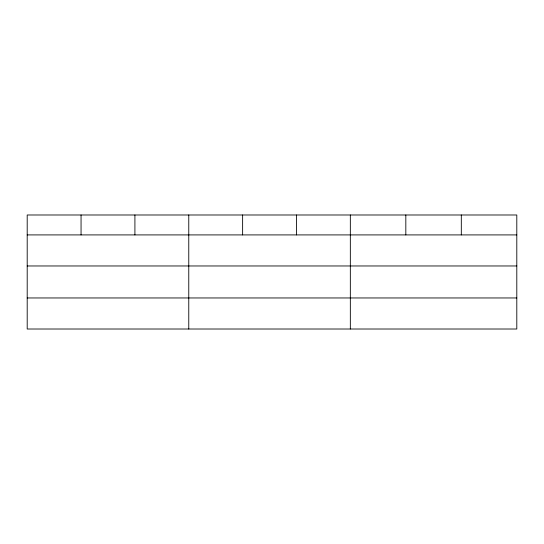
<?xml version="1.0" encoding="UTF-8"?>
<svg xmlns="http://www.w3.org/2000/svg" width="544" height="544" viewBox="0 0 544 544"><rect width="100%" height="100%" fill="white"/><g stroke="black" fill="none" stroke-linecap="round" stroke-linejoin="round"><path stroke-width="0.82" d="M516.8 265.968L516.8 214.989L27.2 214.989L27.2 329.011L516.8 329.011L516.8 265.968L27.2 265.968M27.2 234.913L516.8 234.913M27.2 297.962L516.8 297.962M461.312 214.989L461.312 234.913M405.824 214.989L405.824 234.913M350.336 214.989L350.336 329.011M296.48 214.989L296.48 234.913M242.624 214.989L242.624 234.913M188.768 214.989L188.768 329.011M134.912 214.989L134.912 234.913M81.056 214.989L81.056 234.913"/></g></svg>
